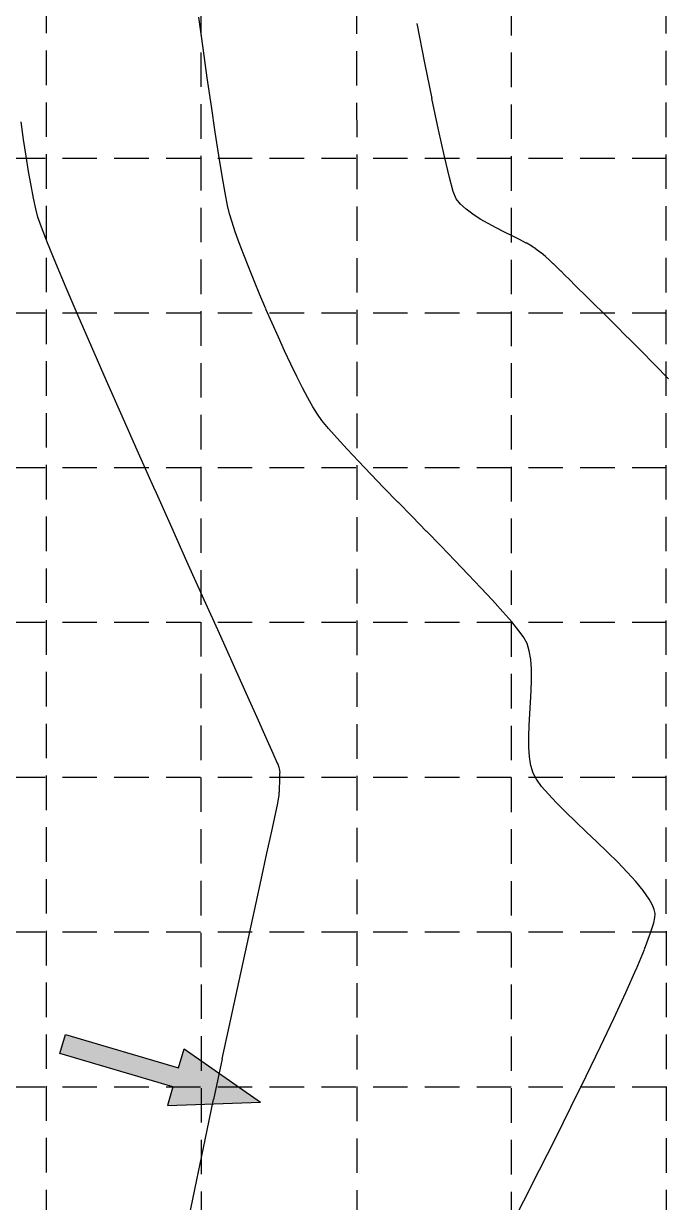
# Model space of a CAD drawing. Extents: x 5513 to 6525, y 3862 to 5479.
# Drawn here: x 6267.5 to 6372.6, y 4752.6 to 4944.7 of the extents above; entities that cross this region are included whole.
import ezdxf

# ---------------------------------------------------------------- set-up
doc = ezdxf.new("R2010")
doc.units = 0
doc.header["$LTSCALE"] = 50
doc.header["$MEASUREMENT"] = 0
doc.linetypes.add('HIDDEN', pattern=[0.375, 0.25, -0.125])
for name, color, linetype in [('C-DRNG-FLOW-ARRW', 7, 'Continuous'), ('CONT-MJR', 6, 'Continuous'), ('CONT-MNR', 14, 'Continuous'), ('GRID', 254, 'HIDDEN')]:
    doc.layers.add(name, color=color, linetype=linetype)

# ---------------------------------------------------------------- blocks, each defined once
blk = doc.blocks.new('tf')
for p, q in [((0.0358, 0.1557), (-0.0842, 0.0957)), ((0.0358, 0.1157), (0.0358, 0.1557)), ((0.0358, 0.1157), (0.1958, 0.1157)), ((0.1958, 0.1157), (0.1958, 0.0757)), ((0.0358, 0.0357), (-0.0842, 0.0957)), ((0.0358, 0.0757), (0.0358, 0.0357)), ((0.1958, 0.0757), (0.0358, 0.0757))]:
    blk.add_line(p, q)
for points in [[(0.0358, 0.1557), (0.0358, 0.0357), (-0.0842, 0.0957), (0.0358, 0.0357)], [(0.1958, 0.0757), (0.1958, 0.1157), (0.0358, 0.0757), (0.0358, 0.1157)]]:
    blk.add_solid(points)

msp = doc.modelspace()

# ---------------------------------------------------------------- linework, layer by layer
at = {"layer": 'CONT-MJR', "color": 42, "extrusion": (0.981062, 0.193694, 0), "elevation": 7169.52}
msp.add_lwpolyline([(3618.13, 700), (3624.63, 700)], dxfattribs=at)
at = {"layer": 'CONT-MJR', "color": 42, "extrusion": (0.98015, 0.198258, 0), "elevation": 7186.28}
msp.add_lwpolyline([(3578.79, 700), (3584.72, 700)], dxfattribs=at)
at = {"layer": 'CONT-MJR', "color": 42, "elevation": 700}
for points in [[(6335.18, 4927.35), (6334.1, 4932.49)], [(6336.93, 4919.62), (6336.13, 4923.02)], [(6337.57, 4917.29), (6336.93, 4919.62)], [(6338.02, 4916.14), (6337.57, 4917.29)], [(6339.67, 4914.42), (6338.75, 4915.27)], [(6344.57, 4911.37), (6343.25, 4912.08)], [(6345.89, 4910.7), (6344.57, 4911.37)], [(6351.86, 4907.3), (6351.04, 4907.94)], [(6355.75, 4903.69), (6355.08, 4904.36)], [(6356.98, 4902.46), (6356.48, 4902.95)], [(6363.96, 4895.57), (6362.1, 4897.42)], [(6368.13, 4891.38), (6365.99, 4893.54)], [(6370.36, 4889.11), (6368.13, 4891.38)]]:
    msp.add_lwpolyline(points, dxfattribs=at)
at = {"layer": 'CONT-MJR', "color": 42, "extrusion": (0.97675, 0.214381, 0), "elevation": 7244.22}
msp.add_lwpolyline([(3450.22, 700), (3454.65, 700)], dxfattribs=at)
at = {"layer": 'CONT-MJR', "color": 42, "extrusion": (0.770476, 0.637469, 0), "elevation": 8017.18}
msp.add_lwpolyline([(-253.66, 700), (-252.52, 700)], dxfattribs=at)
at = {"layer": 'CONT-MJR', "color": 42, "extrusion": (0.599346, 0.80049, 0), "elevation": 7733.6}
msp.add_lwpolyline([(-2130.76, 700), (-2129.4, 700)], dxfattribs=at)
at = {"layer": 'CONT-MJR', "color": 42, "extrusion": (0.543073, 0.839685, 0), "elevation": 7569.38}
msp.add_lwpolyline([(-2657.23, 700), (-2655.8, 700)], dxfattribs=at)
at = {"layer": 'CONT-MJR', "color": 42, "extrusion": (-0.501745, -0.865016, 0), "elevation": -7431.72}
msp.add_lwpolyline([(3022.4, 700), (3020.91, 700)], dxfattribs=at)
at = {"layer": 'CONT-MJR', "color": 42, "extrusion": (-0.44435, -0.895853, 0), "elevation": -7219.07}
msp.add_lwpolyline([(3504.34, 700), (3502.92, 700)], dxfattribs=at)
at = {"layer": 'CONT-MJR', "color": 42, "extrusion": (0.445449, 0.895307, 0), "elevation": 7223.36}
msp.add_lwpolyline([(-3496.82, 700), (-3495.48, 700)], dxfattribs=at)
at = {"layer": 'CONT-MJR', "color": 42, "extrusion": (-0.459313, -0.888274, 0), "elevation": -7276.85}
msp.add_lwpolyline([(3385.31, 700), (3384.1, 700)], dxfattribs=at)
at = {"layer": 'CONT-MJR', "color": 42, "extrusion": (-0.491707, -0.870761, 0), "elevation": -7396.56}
msp.add_lwpolyline([(3116.13, 700), (3115.09, 700)], dxfattribs=at)
at = {"layer": 'CONT-MJR', "color": 42, "extrusion": (-0.555712, -0.831375, 0), "elevation": -7609.69}
msp.add_lwpolyline([(2552.69, 700), (2551.85, 700)], dxfattribs=at)
at = {"layer": 'CONT-MJR', "color": 42, "extrusion": (0.636944, 0.77091, 0), "elevation": 7828.87}
msp.add_lwpolyline([(-1771.98, 700), (-1771.04, 700)], dxfattribs=at)
at = {"layer": 'CONT-MJR', "color": 42, "extrusion": (0.658342, 0.752719, 0), "elevation": 7875.54}
msp.add_lwpolyline([(-1552.29, 700), (-1551.42, 700)], dxfattribs=at)
at = {"layer": 'CONT-MJR', "color": 42, "extrusion": (0.678207, 0.73487, 0), "elevation": 7914.18}
msp.add_lwpolyline([(-1342.28, 700), (-1341.44, 700)], dxfattribs=at)
at = {"layer": 'CONT-MJR', "color": 42, "extrusion": (-0.694166, -0.719815, 0), "elevation": -7941.73}
msp.add_lwpolyline([(1169.17, 700), (1168.33, 700)], dxfattribs=at)
at = {"layer": 'CONT-MJR', "color": 42, "extrusion": (-0.704647, -0.709558, 0), "elevation": -7958.02}
msp.add_lwpolyline([(1053.46, 700), (1052.59, 700)], dxfattribs=at)
at = {"layer": 'CONT-MJR', "color": 42, "extrusion": (0.709015, 0.705194, 0), "elevation": 7964.37}
msp.add_lwpolyline([(-1006.29, 700), (-1005.25, 700)], dxfattribs=at)
at = {"layer": 'CONT-MJR', "color": 42, "extrusion": (-0.700427, -0.713724, 0), "elevation": -7951.6}
msp.add_lwpolyline([(1104.51, 700), (1103.32, 700)], dxfattribs=at)
at = {"layer": 'CONT-MJR', "color": 42, "extrusion": (-0.700553, -0.7136, 0), "elevation": -7951.8}
msp.add_lwpolyline([(1104.73, 700), (1103.1, 700)], dxfattribs=at)
at = {"layer": 'CONT-MJR', "color": 42, "extrusion": (-0.70157, -0.7126, 0), "elevation": -7953.37}
msp.add_lwpolyline([(1095.4, 700), (1093.39, 700)], dxfattribs=at)
at = {"layer": 'CONT-MJR', "color": 42, "extrusion": (0.703103, 0.711088, 0), "elevation": 7955.71}
msp.add_lwpolyline([(-1080.61, 700), (-1078.27, 700)], dxfattribs=at)
at = {"layer": 'CONT-MJR', "color": 42, "extrusion": (0.707361, 0.706853, 0), "elevation": 7962.06}
msp.add_lwpolyline([(-1038.31, 700), (-1035.45, 700)], dxfattribs=at)
at = {"layer": 'CONT-MJR', "color": 42, "extrusion": (0.717006, 0.697067, 0), "elevation": 7975.62}
msp.add_lwpolyline([(-938.3, 700), (-935.04, 700)], dxfattribs=at)
at = {"layer": 'CONT-MNR', "color": 42, "extrusion": (0.990322, 0.138787, 0), "elevation": 6921.56}
msp.add_lwpolyline([(4018.94, 701), (4024.03, 701)], dxfattribs=at)
at = {"layer": 'CONT-MNR', "color": 42, "extrusion": (0.990013, 0.140977, 0), "elevation": 6930.43}
msp.add_lwpolyline([(3998.72, 701), (4003.62, 701)], dxfattribs=at)
at = {"layer": 'CONT-MNR', "color": 42, "extrusion": (0.989615, 0.143741, 0), "elevation": 6941.57}
msp.add_lwpolyline([(3974.72, 701), (3979.36, 701)], dxfattribs=at)
at = {"layer": 'CONT-MNR', "color": 42, "extrusion": (0.989087, 0.147334, 0), "elevation": 6955.96}
msp.add_lwpolyline([(3945.2, 701), (3949.49, 701)], dxfattribs=at)
at = {"layer": 'CONT-MNR', "color": 42, "extrusion": (0.989536, 0.144288, 0), "elevation": 6912.7}
msp.add_lwpolyline([(3969.93, 702), (3972.82, 702)], dxfattribs=at)
at = {"layer": 'CONT-MNR', "color": 42, "extrusion": (0.988509, 0.151162, 0), "elevation": 6940.12}
msp.add_lwpolyline([(3919.05, 702), (3921.79, 702)], dxfattribs=at)
at = {"layer": 'CONT-MNR', "color": 42, "extrusion": (0.988351, 0.152193, 0), "elevation": 6975.26}
msp.add_lwpolyline([(3907.1, 701), (3910.97, 701)], dxfattribs=at)
at = {"layer": 'CONT-MNR', "color": 42, "extrusion": (0.987121, 0.159974, 0), "elevation": 6974.8}
msp.add_lwpolyline([(3854.42, 702), (3856.98, 702)], dxfattribs=at)
at = {"layer": 'CONT-MNR', "color": 42, "extrusion": (0.987258, 0.15913, 0), "elevation": 7002.53}
msp.add_lwpolyline([(3854.66, 701), (3858.03, 701)], dxfattribs=at)
at = {"layer": 'CONT-MNR', "color": 42}
for points, elevation in [([(6268.77, 4918.27), (6268.37, 4920.57)], 702), ([(6301.1, 4913.65), (6300.78, 4915.02)], 701), ([(6270.44, 4911.48), (6269.89, 4913.11)], 702), ([(6301.51, 4912.32), (6301.1, 4913.65)], 701), ([(6302.05, 4910.74), (6301.51, 4912.32)], 701), ([(6272.78, 4905.64), (6271.42, 4908.95)], 702), ([(6303.42, 4907.02), (6302.69, 4908.97)], 701), ([(6304.24, 4904.93), (6303.42, 4907.02)], 701), ([(6274.47, 4901.64), (6272.78, 4905.64)], 702), ([(6307.04, 4898.17), (6306.06, 4900.47)], 701), ([(6313, 4885.33), (6312.06, 4887.19)], 701), ([(6318.63, 4877.12), (6317.25, 4878.69)], 701), ([(6322.1, 4873.38), (6320.26, 4875.34)], 701), ([(6324.12, 4871.27), (6322.1, 4873.38)], 701), ([(6330.85, 4864.34), (6328.53, 4866.72)], 701), ([(6294.38, 4856.55), (6291.7, 4862.54)], 702), ([(6296.98, 4850.77), (6294.38, 4856.55)], 702), ([(6339.99, 4854.92), (6337.81, 4857.2)], 701), ([(6343.95, 4850.71), (6342.05, 4852.75)], 701), ([(6299.45, 4845.28), (6296.98, 4850.77)], 702), ([(6349.96, 4842.47), (6349.59, 4843.68)], 701), ([(6350.19, 4841.04), (6349.96, 4842.47)], 701), ([(6350.26, 4835.93), (6350.31, 4837.74)], 701), ([(6305.61, 4831.59), (6303.81, 4835.59)], 702), ([(6350.16, 4834.07), (6350.26, 4835.93)], 701), ([(6350.05, 4832.18), (6350.16, 4834.07)], 701), ([(6307.1, 4828.27), (6305.61, 4831.59)], 702), ([(6349.95, 4830.32), (6350.05, 4832.18)], 701), ([(6349.89, 4828.5), (6349.95, 4830.32)], 701), ([(6308.23, 4825.75), (6307.1, 4828.27)], 702), ([(6308.95, 4824.12), (6308.23, 4825.75)], 702), ([(6351.12, 4821.53), (6350.59, 4822.53)], 701), ([(6309.25, 4819.93), (6309.27, 4820.4)], 702), ([(6353.08, 4819.09), (6351.97, 4820.38)], 701), ([(6308.96, 4817.64), (6309.11, 4818.37)], 702), ([(6355.91, 4816.18), (6354.41, 4817.68)], 701), ([(6306.25, 4805.15), (6307.2, 4809.5)], 702), ([(6305.16, 4800.17), (6306.25, 4805.15)], 702), ([(6370.31, 4800.3), (6370.03, 4801)], 701), ([(6370.42, 4799.87), (6370.31, 4800.3)], 701), ([(6370.43, 4799.04), (6370.47, 4799.49)], 701), ([(6369.73, 4796.49), (6370.24, 4798.13)], 701), ([(6299.93, 4775.96), (6301.32, 4782.45)], 702), ([(6359.22, 4773.14), (6361.56, 4777.98)], 701), ([(6354.21, 4763.01), (6356.75, 4768.13)], 701), ([(6351.63, 4757.89), (6354.21, 4763.01)], 701), ([(6294.45, 4749.98), (6295.76, 4756.27)], 702)]:
    msp.add_lwpolyline(points, dxfattribs=dict(at, elevation=elevation))
at = {"layer": 'CONT-MNR', "color": 42, "extrusion": (0.985473, 0.16983, 0), "elevation": 7043.93}
msp.add_lwpolyline([(3775.68, 701), (3778.47, 701)], dxfattribs=at)
at = {"layer": 'CONT-MNR', "color": 42, "extrusion": (0.982251, 0.187573, 0), "elevation": 7080.04}
msp.add_lwpolyline([(3653.05, 702), (3655.13, 702)], dxfattribs=at)
at = {"layer": 'CONT-MNR', "color": 42, "extrusion": (0.977542, 0.21074, 0), "elevation": 7164.41}
msp.add_lwpolyline([(3482.9, 702), (3484.67, 702)], dxfattribs=at)
at = {"layer": 'CONT-MNR', "color": 42, "extrusion": (0.982076, 0.188486, 0), "elevation": 7114.26}
msp.add_lwpolyline([(3639.31, 701), (3641.44, 701)], dxfattribs=at)
at = {"layer": 'CONT-MNR', "color": 42, "extrusion": (0.968972, 0.247172, 0), "elevation": 7289.73}
msp.add_lwpolyline([(3210.93, 702), (3212.37, 702)], dxfattribs=at)
at = {"layer": 'CONT-MNR', "color": 42, "extrusion": (0.932093, 0.362218, 0), "elevation": 7623.67}
msp.add_lwpolyline([(2303.98, 702), (2306.69, 702)], dxfattribs=at)
at = {"layer": 'CONT-MNR', "color": 42, "extrusion": (0.940739, 0.339131, 0), "elevation": 7593.97}
msp.add_lwpolyline([(2480.62, 701), (2482.51, 701)], dxfattribs=at)
at = {"layer": 'CONT-MNR', "color": 42, "extrusion": (0.927387, 0.374104, 0), "elevation": 7681.42}
msp.add_lwpolyline([(2187.96, 701), (2190.33, 701)], dxfattribs=at)
at = {"layer": 'CONT-MNR', "color": 42, "extrusion": (0.923867, 0.382715, 0), "elevation": 7701.44}
msp.add_lwpolyline([(2113.96, 701), (2116.41, 701)], dxfattribs=at)
at = {"layer": 'CONT-MNR', "color": 42, "extrusion": (0.918837, 0.394636, 0), "elevation": 7699.58}
msp.add_lwpolyline([(2022.67, 702), (2027.67, 702)], dxfattribs=at)
at = {"layer": 'CONT-MNR', "color": 42, "extrusion": (0.917063, 0.398743, 0), "elevation": 7708.55}
msp.add_lwpolyline([(1982.65, 702), (1988.2, 702)], dxfattribs=at)
at = {"layer": 'CONT-MNR', "color": 42, "extrusion": (0.917069, 0.398728, 0), "elevation": 7737.03}
msp.add_lwpolyline([(1974.64, 701), (1977.16, 701)], dxfattribs=at)
at = {"layer": 'CONT-MNR', "color": 42, "extrusion": (0.913497, 0.406846, 0), "elevation": 7754.24}
msp.add_lwpolyline([(1903.44, 701), (1905.94, 701)], dxfattribs=at)
at = {"layer": 'CONT-MNR', "color": 42, "extrusion": (0.909591, 0.415504, 0), "elevation": 7771.97}
msp.add_lwpolyline([(1827.25, 701), (1829.7, 701)], dxfattribs=at)
at = {"layer": 'CONT-MNR', "color": 42, "extrusion": (0.915761, 0.401724, 0), "elevation": 7714.96}
msp.add_lwpolyline([(1951.58, 702), (1957.57, 702)], dxfattribs=at)
at = {"layer": 'CONT-MNR', "color": 42, "extrusion": (0.905137, 0.42512, 0), "elevation": 7790.9}
msp.add_lwpolyline([(1742.42, 701), (1744.78, 701)], dxfattribs=at)
at = {"layer": 'CONT-MNR', "color": 42, "extrusion": (0.899825, 0.436252, 0), "elevation": 7811.79}
msp.add_lwpolyline([(1643.96, 701), (1646.2, 701)], dxfattribs=at)
at = {"layer": 'CONT-MNR', "color": 42, "extrusion": (0.914772, 0.403971, 0), "elevation": 7719.73}
msp.add_lwpolyline([(1926.31, 702), (1932.63, 702)], dxfattribs=at)
at = {"layer": 'CONT-MNR', "color": 42, "extrusion": (0.884365, 0.466796, 0), "elevation": 7863.45}
msp.add_lwpolyline([(1371.65, 701), (1373.53, 701)], dxfattribs=at)
at = {"layer": 'CONT-MNR', "color": 42, "extrusion": (0.871862, 0.489752, 0), "elevation": 7896.61}
msp.add_lwpolyline([(1163.99, 701), (1165.65, 701)], dxfattribs=at)
at = {"layer": 'CONT-MNR', "color": 42, "extrusion": (0.852395, 0.522899, 0), "elevation": 7935.52}
msp.add_lwpolyline([(858.25, 701), (859.64, 701)], dxfattribs=at)
at = {"layer": 'CONT-MNR', "color": 42, "extrusion": (0.914002, 0.405709, 0), "elevation": 7723.38}
msp.add_lwpolyline([(1905.08, 702), (1911.63, 702)], dxfattribs=at)
at = {"layer": 'CONT-MNR', "color": 42, "extrusion": (0.808568, 0.588402, 0), "elevation": 7978.46}
msp.add_lwpolyline([(229.37, 701), (230.65, 701)], dxfattribs=at)
at = {"layer": 'CONT-MNR', "color": 42, "extrusion": (0.771985, 0.635641, 0), "elevation": 7977.92}
msp.add_lwpolyline([(-249.23, 701), (-247.53, 701)], dxfattribs=at)
at = {"layer": 'CONT-MNR', "color": 42, "extrusion": (0.73772, 0.675106, 0), "elevation": 7953.96}
msp.add_lwpolyline([(-670.2, 701), (-667.79, 701)], dxfattribs=at)
at = {"layer": 'CONT-MNR', "color": 42, "extrusion": (0.913395, 0.407075, 0), "elevation": 7726.22}
msp.add_lwpolyline([(1886.87, 702), (1893.53, 702)], dxfattribs=at)
at = {"layer": 'CONT-MNR', "color": 42, "extrusion": (0.719067, 0.694941, 0), "elevation": 7932.71}
msp.add_lwpolyline([(-895.22, 701), (-892.12, 701)], dxfattribs=at)
at = {"layer": 'CONT-MNR', "color": 42, "extrusion": (0.912912, 0.408157, 0), "elevation": 7728.45}
msp.add_lwpolyline([(1871.07, 702), (1877.73, 702)], dxfattribs=at)
at = {"layer": 'CONT-MNR', "color": 42, "extrusion": (0.716602, 0.697482, 0), "elevation": 7929.49}
msp.add_lwpolyline([(-926.54, 701), (-923.3, 701)], dxfattribs=at)
at = {"layer": 'CONT-MNR', "color": 42, "extrusion": (0.715172, 0.698949, 0), "elevation": 7927.57}
msp.add_lwpolyline([(-949.46, 701), (-946.1, 701)], dxfattribs=at)
at = {"layer": 'CONT-MNR', "color": 42, "extrusion": (0.716027, 0.698073, 0), "elevation": 7928.73}
msp.add_lwpolyline([(-943.09, 701), (-939.75, 701)], dxfattribs=at)
at = {"layer": 'CONT-MNR', "color": 42, "extrusion": (0.717965, 0.696079, 0), "elevation": 7931.32}
msp.add_lwpolyline([(-924.31, 701), (-921.04, 701)], dxfattribs=at)
at = {"layer": 'CONT-MNR', "color": 42, "extrusion": (0.725815, 0.68789, 0), "elevation": 7941.32}
msp.add_lwpolyline([(-840.44, 701), (-837.44, 701)], dxfattribs=at)
at = {"layer": 'CONT-MNR', "color": 42, "extrusion": (0.741965, 0.670438, 0), "elevation": 7959.09}
msp.add_lwpolyline([(-656.68, 701), (-654.16, 701)], dxfattribs=at)
at = {"layer": 'CONT-MNR', "color": 42, "extrusion": (0.755737, 0.654875, 0), "elevation": 7971.02}
msp.add_lwpolyline([(-493.36, 701), (-491.15, 701)], dxfattribs=at)
at = {"layer": 'CONT-MNR', "color": 42, "extrusion": (0.776652, 0.62993, 0), "elevation": 7982.86}
msp.add_lwpolyline([(-235.51, 701), (-233.66, 701)], dxfattribs=at)
at = {"layer": 'CONT-MNR', "color": 42, "extrusion": (0.9119, 0.410413, 0), "elevation": 7733.03}
msp.add_lwpolyline([(1827.45, 702), (1833.04, 702)], dxfattribs=at)
at = {"layer": 'CONT-MNR', "color": 42, "extrusion": (0.810839, 0.585269, 0), "elevation": 7983.47}
msp.add_lwpolyline([(212.24, 701), (213.68, 701)], dxfattribs=at)
at = {"layer": 'CONT-MNR', "color": 42, "extrusion": (0.873077, 0.487583, 0), "elevation": 7905.37}
msp.add_lwpolyline([(1132.96, 701), (1133.96, 701)], dxfattribs=at)
at = {"layer": 'CONT-MNR', "color": 42, "extrusion": (0.99772, 0.067496, 0), "elevation": 6662.47}
msp.add_lwpolyline([(4399.8, 701), (4401.39, 701)], dxfattribs=at)
at = {"layer": 'CONT-MNR', "color": 42, "extrusion": (0.91187, 0.410479, 0), "elevation": 7733.17}
msp.add_lwpolyline([(1821.85, 702), (1826.9, 702)], dxfattribs=at)
at = {"layer": 'CONT-MNR', "color": 42, "extrusion": (0.999973, 0.007407, 0), "elevation": 6385.97}
msp.add_lwpolyline([(4790.57, 701), (4792.29, 701)], dxfattribs=at)
at = {"layer": 'CONT-MNR', "color": 42, "extrusion": (0.999991, 0.004137, 0), "elevation": 6369.81}
msp.add_lwpolyline([(4800.47, 701), (4802.2, 701)], dxfattribs=at)
at = {"layer": 'CONT-MNR', "color": 42, "extrusion": (0.998041, 0.062567, 0), "elevation": 6639.46}
msp.add_lwpolyline([(4418.43, 701), (4420.03, 701)], dxfattribs=at)
at = {"layer": 'CONT-MNR', "color": 42, "extrusion": (0.923449, 0.38372, 0), "elevation": 7677.11}
msp.add_lwpolyline([(2033.26, 702), (2033.96, 702)], dxfattribs=at)
at = {"layer": 'CONT-MNR', "color": 42, "extrusion": (0.985197, 0.171429, 0), "elevation": 7042.7}
msp.add_lwpolyline([(3670.01, 702), (3670.49, 702)], dxfattribs=at)
at = {"layer": 'CONT-MNR', "color": 42, "extrusion": (0.988424, 0.151715, 0), "elevation": 7008.55}
msp.add_lwpolyline([(3804.49, 701), (3805.94, 701)], dxfattribs=at)
at = {"layer": 'CONT-MNR', "color": 42, "extrusion": (0.958474, 0.28518, 0), "elevation": 7462.16}
msp.add_lwpolyline([(2811.2, 701), (2812.49, 701)], dxfattribs=at)
at = {"layer": 'CONT-MNR', "color": 42, "extrusion": (0.99945, -0.033157, 0), "elevation": 6145.96}
msp.add_lwpolyline([(5027.83, 702), (5028.31, 702)], dxfattribs=at)
at = {"layer": 'CONT-MNR', "color": 42, "extrusion": (0.997673, 0.068186, 0), "elevation": 6623.48}
msp.add_lwpolyline([(4381.16, 702), (4381.57, 702)], dxfattribs=at)
at = {"layer": 'CONT-MNR', "color": 42, "extrusion": (0.998874, -0.047438, 0), "elevation": 6073.46}
msp.add_lwpolyline([(5115.64, 702), (5116.06, 702)], dxfattribs=at)
at = {"layer": 'CONT-MNR', "color": 42, "extrusion": (0.999912, -0.013284, 0), "elevation": 6244.71}
msp.add_lwpolyline([(4905.58, 702), (4905.98, 702)], dxfattribs=at)
at = {"layer": 'CONT-MNR', "color": 42, "extrusion": (0.806436, 0.591321, 0), "elevation": 7972.85}
msp.add_lwpolyline([(131.28, 701), (132.71, 701)], dxfattribs=at)
at = {"layer": 'CONT-MNR', "color": 42, "extrusion": (0.998149, -0.060819, 0), "elevation": 6004.43}
msp.add_lwpolyline([(5194.24, 702), (5194.73, 702)], dxfattribs=at)
at = {"layer": 'CONT-MNR', "color": 42, "extrusion": (0.999728, -0.023322, 0), "elevation": 6195.13}
msp.add_lwpolyline([(4966.23, 702), (4966.68, 702)], dxfattribs=at)
at = {"layer": 'CONT-MNR', "color": 42, "extrusion": (0.999879, -0.015588, 0), "elevation": 6233.37}
msp.add_lwpolyline([(4918.61, 702), (4919.05, 702)], dxfattribs=at)
at = {"layer": 'CONT-MNR', "color": 42, "extrusion": (0.993208, -0.116353, 0), "elevation": 5705.63}
msp.add_lwpolyline([(5519.72, 702), (5520.28, 702)], dxfattribs=at)
at = {"layer": 'CONT-MNR', "color": 42, "extrusion": (0.996186, -0.087254, 0), "elevation": 5864.64}
msp.add_lwpolyline([(5351.05, 702), (5351.57, 702)], dxfattribs=at)
at = {"layer": 'CONT-MNR', "color": 42, "extrusion": (0.727026, 0.68661, 0), "elevation": 7927.69}
msp.add_lwpolyline([(-860.42, 701), (-858.48, 701)], dxfattribs=at)
at = {"layer": 'CONT-MNR', "color": 42, "extrusion": (0.977239, -0.212143, 0), "elevation": 5143.34}
msp.add_lwpolyline([(6041.74, 702), (6044.55, 702)], dxfattribs=at)
at = {"layer": 'CONT-MNR', "color": 42, "extrusion": (0.977734, -0.209848, 0), "elevation": 5157.52}
msp.add_lwpolyline([(6032.45, 702), (6034.29, 702)], dxfattribs=at)
at = {"layer": 'CONT-MNR', "color": 42, "extrusion": (-0.695459, -0.718566, 0), "elevation": -7881.01}
msp.add_lwpolyline([(1219.95, 701), (1217.68, 701)], dxfattribs=at)
at = {"layer": 'CONT-MNR', "color": 42, "extrusion": (-0.689833, -0.723969, 0), "elevation": -7871.26}
msp.add_lwpolyline([(1283.73, 701), (1281.38, 701)], dxfattribs=at)
at = {"layer": 'CONT-MNR', "color": 42, "extrusion": (0.977082, -0.212863, 0), "elevation": 5138.88}
msp.add_lwpolyline([(6041.84, 702), (6045.53, 702)], dxfattribs=at)
at = {"layer": 'CONT-MNR', "color": 42, "extrusion": (-0.689441, -0.724342, 0), "elevation": -7870.56}
msp.add_lwpolyline([(1290.39, 701), (1288, 701)], dxfattribs=at)
at = {"layer": 'CONT-MNR', "color": 42, "extrusion": (-0.693982, -0.719992, 0), "elevation": -7878.52}
msp.add_lwpolyline([(1243.26, 701), (1240.87, 701)], dxfattribs=at)
at = {"layer": 'CONT-MNR', "color": 42, "extrusion": (-0.703677, -0.71052, 0), "elevation": -7894.65}
msp.add_lwpolyline([(1138.71, 701), (1136.37, 701)], dxfattribs=at)
at = {"layer": 'CONT-MNR', "color": 42, "extrusion": (0.719281, 0.69472, 0), "elevation": 7917.99}
msp.add_lwpolyline([(-965.37, 701), (-963.13, 701)], dxfattribs=at)
at = {"layer": 'CONT-MNR', "color": 42, "extrusion": (0.742221, 0.670155, 0), "elevation": 7945.96}
msp.add_lwpolyline([(-700.82, 701), (-698.73, 701)], dxfattribs=at)
at = {"layer": 'CONT-MNR', "color": 42, "extrusion": (0.774837, 0.63216, 0), "elevation": 7971.08}
msp.add_lwpolyline([(-304.08, 701), (-302.18, 701)], dxfattribs=at)
at = {"layer": 'CONT-MNR', "color": 42, "extrusion": (0.820608, 0.571492, 0), "elevation": 7971.15}
msp.add_lwpolyline([(300.47, 701), (302.14, 701)], dxfattribs=at)
at = {"layer": 'CONT-MNR', "color": 42, "extrusion": (0.876138, 0.48206, 0), "elevation": 7895.4}
msp.add_lwpolyline([(1135.61, 701), (1136.76, 701)], dxfattribs=at)
at = {"layer": 'CONT-MNR', "color": 42, "extrusion": (0.977189, -0.212372, 0), "elevation": 5141.91}
msp.add_lwpolyline([(6024.07, 702), (6029.71, 702)], dxfattribs=at)
at = {"layer": 'CONT-MNR', "color": 42, "extrusion": (0.977507, -0.210904, 0), "elevation": 5215}
msp.add_lwpolyline([(6033.71, 701), (6034.64, 701)], dxfattribs=at)
at = {"layer": 'CONT-MNR', "color": 42, "extrusion": (0.985891, 0.16739, 0), "elevation": 7083.99}
msp.add_lwpolyline([(3665.59, 701), (3665.8, 701)], dxfattribs=at)
at = {"layer": 'CONT-MNR', "color": 42, "extrusion": (0.997949, 0.06402, 0), "elevation": 6664.67}
msp.add_lwpolyline([(4381.8, 701), (4381.98, 701)], dxfattribs=at)
at = {"layer": 'CONT-MNR', "color": 42, "extrusion": (0.977319, -0.21177, 0), "elevation": 5145.62}
msp.add_lwpolyline([(6014.82, 702), (6020.9, 702)], dxfattribs=at)
at = {"layer": 'CONT-MNR', "color": 42, "extrusion": (0.935658, -0.352909, 0), "elevation": 4267.16}
msp.add_lwpolyline([(6732.96, 701), (6735.81, 701)], dxfattribs=at)
at = {"layer": 'CONT-MNR', "color": 42, "extrusion": (0.922603, -0.385752, 0), "elevation": 4026.57}
msp.add_lwpolyline([(6876, 701), (6879.54, 701)], dxfattribs=at)
at = {"layer": 'CONT-MNR', "color": 42, "extrusion": (0.914038, -0.405628, 0), "elevation": 3876.82}
msp.add_lwpolyline([(6957.39, 701), (6961.54, 701)], dxfattribs=at)
at = {"layer": 'CONT-MNR', "color": 42, "extrusion": (0.977488, -0.210992, 0), "elevation": 5150.41}
msp.add_lwpolyline([(6004.31, 702), (6010.72, 702)], dxfattribs=at)
at = {"layer": 'CONT-MNR', "color": 42, "extrusion": (0.908021, -0.418925, 0), "elevation": 3774.87}
msp.add_lwpolyline([(7008.58, 701), (7013.23, 701)], dxfattribs=at)
at = {"layer": 'CONT-MNR', "color": 42, "extrusion": (0.903575, -0.428431, 0), "elevation": 3701.11}
msp.add_lwpolyline([(7042.75, 701), (7047.81, 701)], dxfattribs=at)
at = {"layer": 'CONT-MNR', "color": 42, "extrusion": (0.97795, -0.20884, 0), "elevation": 5163.61}
msp.add_lwpolyline([(5979.59, 702), (5986.33, 702)], dxfattribs=at)
at = {"layer": 'CONT-MNR', "color": 42, "extrusion": (0.897465, -0.441085, 0), "elevation": 3601.81}
msp.add_lwpolyline([(7083.1, 701), (7088.69, 701)], dxfattribs=at)
at = {"layer": 'CONT-MNR', "color": 42, "extrusion": (0.978258, -0.207392, 0), "elevation": 5172.45}
msp.add_lwpolyline([(5965.19, 702), (5971.93, 702)], dxfattribs=at)
at = {"layer": 'CONT-MNR', "color": 42, "extrusion": (0.978634, -0.205609, 0), "elevation": 5183.31}
msp.add_lwpolyline([(5949.11, 702), (5955.76, 702)], dxfattribs=at)
at = {"layer": 'CONT-MNR', "color": 42, "extrusion": (0.891997, -0.452041, 0), "elevation": 3514.88}
msp.add_lwpolyline([(7109.57, 701), (7115.22, 701)], dxfattribs=at)
at = {"layer": 'CONT-MNR', "color": 42, "extrusion": (0.890739, -0.454515, 0), "elevation": 3495.13}
msp.add_lwpolyline([(7113.81, 701), (7119.29, 701)], dxfattribs=at)
at = {"layer": 'GRID', "color": 253, "linetype": 'HIDDEN', "ltscale": 0.45}
for p, q in [((6271.35, 3989.65), (6271.26, 5452.43)), ((6296.55, 3989.35), (6296.48, 5452.43)), ((6322, 3989.58), (6321.81, 5453)), ((6347.09, 3989.32), (6347.03, 5453)), ((6372.33, 3989.62), (6372.25, 5453)), ((5539.82, 4922.77), (6498.25, 4922.77)), ((5539.82, 4897.55), (6498.25, 4897.55)), ((5539.82, 4872.33), (6498.25, 4872.33)), ((5539.82, 4847.11), (6498.25, 4847.11)), ((5539.82, 4821.89), (6498.25, 4821.89)), ((5539.82, 4796.67), (6498.25, 4796.67)), ((5539.82, 4771.44), (6498.25, 4771.44))]:
    msp.add_line(p, q, dxfattribs=at)

# ---------------------------------------------------------------- block references
at = {"layer": 'C-DRNG-FLOW-ARRW', "color": 7, "xscale": 120.0000000007306, "yscale": 80, "zscale": 80, "rotation": 163.5742113999624}
msp.add_blockref('tf', (6298.63, 4779.11), dxfattribs=at)

doc.saveas('drawing.dxf')
